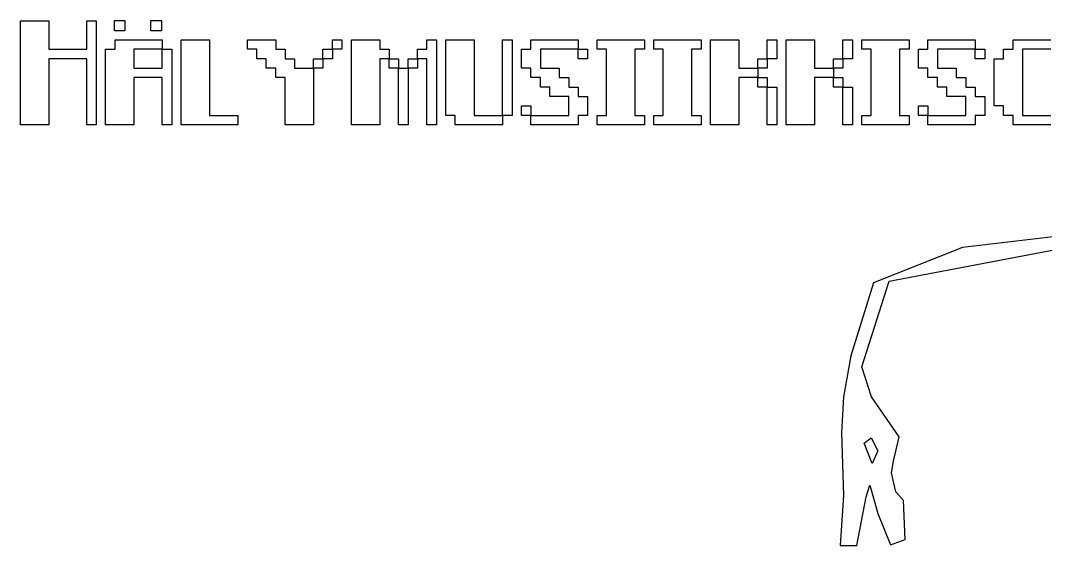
# Model space of a CAD drawing. Extents: x 11 to 122, y 5 to 84.
# Drawn here: x 11.02 to 35.15, y 57.59 to 69.95 of the extents above; entities that cross this region are included whole.
import ezdxf

# ---------------------------------------------------------------- set-up
doc = ezdxf.new("R2010")
doc.units = 0
doc.layers.add('Layer_1', color=7, linetype='CONTINUOUS')

msp = doc.modelspace()

# ---------------------------------------------------------------- linework, layer by layer
at = {"layer": 'Layer_1', "color": 7}
for points in [[(11.022638, 67.488648), (11.022638, 67.711169), (11.022638, 67.933701), (11.022638, 68.156222), (11.022638, 68.378754), (11.022638, 68.601278), (11.022638, 68.823807), (11.022638, 69.046337), (11.022638, 69.268861), (11.022638, 69.491393), (11.022638, 69.713914), (11.022638, 69.936446), (11.245168, 69.936446), (11.467692, 69.936446), (11.690222, 69.936446), (11.690222, 69.713914), (11.690222, 69.491393), (11.690222, 69.268861), (11.912752, 69.268861), (12.135276, 69.268861), (12.357805, 69.268861), (12.580329, 69.268861), (12.580329, 69.491393), (12.580329, 69.713914), (12.580329, 69.936446), (12.802859, 69.936446), (12.802859, 69.713914), (12.802859, 69.491393), (12.802859, 69.268861), (12.802859, 69.046337), (12.802859, 68.823807), (12.802859, 68.601278), (12.802859, 68.378754), (12.802859, 68.156222), (12.802859, 67.933701), (12.802859, 67.711169), (12.802859, 67.488648), (12.580329, 67.488648), (12.580329, 67.711169), (12.580329, 67.933701), (12.580329, 68.156222), (12.580329, 68.378754), (12.580329, 68.601278), (12.580329, 68.823807), (12.580329, 69.046337), (12.357805, 69.046337), (12.135276, 69.046337), (11.912752, 69.046337), (11.690222, 69.046337), (11.690222, 68.823807), (11.690222, 68.601278), (11.690222, 68.378754), (11.690222, 68.156222), (11.690222, 67.933701), (11.690222, 67.711169), (11.690222, 67.488648), (11.467692, 67.488648), (11.245168, 67.488648), (11.022638, 67.488648), (11.022638, 67.488648), (11.022638, 67.488648)], [(13.23659, 69.94671), (13.480671, 69.94671), (13.480671, 69.702629), (13.23659, 69.702629), (13.23659, 69.94671)], [(14.094357, 69.94671), (14.338439, 69.94671), (14.338439, 69.702629), (14.094357, 69.702629), (14.094357, 69.94671)], [(13.025383, 67.488648), (13.025383, 67.711169), (13.025383, 67.933701), (13.025383, 68.156222), (13.025383, 68.378754), (13.025383, 68.601278), (13.025383, 68.823807), (13.025383, 69.046337), (13.025383, 69.268861), (13.247913, 69.268861), (13.247913, 69.491393), (13.470436, 69.491393), (13.692967, 69.491393), (13.915496, 69.491393), (14.13802, 69.491393), (14.36055, 69.491393), (14.36055, 69.268861), (14.13802, 69.268861), (13.915496, 69.268861), (13.692967, 69.268861), (13.692967, 69.046337), (13.692967, 68.823807), (13.915496, 68.823807), (14.13802, 68.823807), (14.36055, 68.823807), (14.36055, 69.046337), (14.36055, 69.268861), (14.583074, 69.268861), (14.583074, 69.046337), (14.583074, 68.823807), (14.583074, 68.601278), (14.583074, 68.378754), (14.583074, 68.156222), (14.583074, 67.933701), (14.583074, 67.711169), (14.583074, 67.488648), (14.36055, 67.488648), (14.36055, 67.711169), (14.36055, 67.933701), (14.36055, 68.156222), (14.36055, 68.378754), (14.36055, 68.601278), (14.13802, 68.601278), (13.915496, 68.601278), (13.692967, 68.601278), (13.692967, 68.378754), (13.692967, 68.156222), (13.692967, 67.933701), (13.692967, 67.711169), (13.692967, 67.488648), (13.470436, 67.488648), (13.247913, 67.488648), (13.025383, 67.488648), (13.025383, 67.488648), (13.025383, 67.488648)], [(14.805604, 67.488648), (14.805604, 67.711169), (14.805604, 67.933701), (14.805604, 68.156222), (14.805604, 68.378754), (14.805604, 68.601278), (14.805604, 68.823807), (14.805604, 69.046337), (14.805604, 69.268861), (14.805604, 69.491393), (15.028128, 69.491393), (15.250658, 69.491393), (15.473181, 69.491393), (15.473181, 69.268861), (15.473181, 69.046337), (15.473181, 68.823807), (15.473181, 68.601278), (15.473181, 68.378754), (15.473181, 68.156222), (15.473181, 67.933701), (15.473181, 67.711169), (15.695711, 67.711169), (15.918235, 67.711169), (16.140765, 67.711169), (16.140765, 67.488648), (15.918235, 67.488648), (15.695711, 67.488648), (15.473181, 67.488648), (15.250658, 67.488648), (15.028128, 67.488648), (14.805604, 67.488648), (14.805604, 67.488648), (14.805604, 67.488648)], [(16.363295, 69.268861), (16.363295, 69.491393), (16.585818, 69.491393), (16.808348, 69.491393), (17.030872, 69.491393), (17.030872, 69.268861), (17.253402, 69.268861), (17.253402, 69.046337), (17.475926, 69.046337), (17.475926, 68.823807), (17.698456, 68.823807), (17.92098, 68.823807), (17.92098, 68.601278), (17.92098, 68.378754), (17.92098, 68.156222), (17.92098, 67.933701), (17.92098, 67.711169), (17.92098, 67.488648), (17.698456, 67.488648), (17.475926, 67.488648), (17.253402, 67.488648), (17.253402, 67.711169), (17.253402, 67.933701), (17.253402, 68.156222), (17.253402, 68.378754), (17.253402, 68.601278), (17.030872, 68.601278), (17.030872, 68.823807), (16.808348, 68.823807), (16.808348, 69.046337), (16.585818, 69.046337), (16.585818, 69.268861), (16.363295, 69.268861), (16.363295, 69.268861), (16.363295, 69.268861)], [(18.14351, 69.046337), (18.14351, 69.268861), (18.366033, 69.268861), (18.366033, 69.046337), (18.14351, 69.046337), (18.14351, 69.046337), (18.14351, 69.046337)], [(18.366033, 69.268861), (18.366033, 69.491393), (18.588563, 69.491393), (18.588563, 69.268861), (18.366033, 69.268861), (18.366033, 69.268861), (18.366033, 69.268861)], [(18.811093, 67.488648), (18.811093, 67.711169), (18.811093, 67.933701), (18.811093, 68.156222), (18.811093, 68.378754), (18.811093, 68.601278), (18.811093, 68.823807), (18.811093, 69.046337), (18.811093, 69.268861), (18.811093, 69.491393), (19.033617, 69.491393), (19.256146, 69.491393), (19.478671, 69.491393), (19.478671, 69.268861), (19.7012, 69.268861), (19.7012, 69.046337), (19.478671, 69.046337), (19.478671, 68.823807), (19.478671, 68.601278), (19.478671, 68.378754), (19.478671, 68.156222), (19.478671, 67.933701), (19.478671, 67.711169), (19.478671, 67.488648), (19.256146, 67.488648), (19.033617, 67.488648), (18.811093, 67.488648), (18.811093, 67.488648), (18.811093, 67.488648)], [(20.368778, 69.046337), (20.368778, 69.268861), (20.591308, 69.268861), (20.591308, 69.491393), (20.813837, 69.491393), (20.813837, 69.268861), (20.813837, 69.046337), (20.813837, 68.823807), (20.813837, 68.601278), (20.813837, 68.378754), (20.813837, 68.156222), (20.813837, 67.933701), (20.813837, 67.711169), (20.813837, 67.488648), (20.591308, 67.488648), (20.591308, 67.711169), (20.591308, 67.933701), (20.591308, 68.156222), (20.591308, 68.378754), (20.591308, 68.601278), (20.591308, 68.823807), (20.591308, 69.046337), (20.368778, 69.046337), (20.368778, 69.046337), (20.368778, 69.046337)], [(21.036362, 67.711169), (21.036362, 67.933701), (21.036362, 68.156222), (21.036362, 68.378754), (21.036362, 68.601278), (21.036362, 68.823807), (21.036362, 69.046337), (21.036362, 69.268861), (21.036362, 69.491393), (21.258891, 69.491393), (21.481415, 69.491393), (21.703945, 69.491393), (21.703945, 69.268861), (21.703945, 69.046337), (21.703945, 68.823807), (21.703945, 68.601278), (21.703945, 68.378754), (21.703945, 68.156222), (21.703945, 67.933701), (21.703945, 67.711169), (21.926469, 67.711169), (22.148999, 67.711169), (22.371523, 67.711169), (22.371523, 67.488648), (22.148999, 67.488648), (21.926469, 67.488648), (21.703945, 67.488648), (21.481415, 67.488648), (21.258891, 67.488648), (21.258891, 67.711169), (21.036362, 67.711169), (21.036362, 67.711169), (21.036362, 67.711169)], [(22.371523, 67.711169), (22.371523, 67.933701), (22.371523, 68.156222), (22.371523, 68.378754), (22.371523, 68.601278), (22.371523, 68.823807), (22.371523, 69.046337), (22.371523, 69.268861), (22.371523, 69.491393), (22.594052, 69.491393), (22.594052, 69.268861), (22.594052, 69.046337), (22.594052, 68.823807), (22.594052, 68.601278), (22.594052, 68.378754), (22.594052, 68.156222), (22.594052, 67.933701), (22.594052, 67.711169), (22.371523, 67.711169), (22.371523, 67.711169), (22.371523, 67.711169)], [(22.816582, 68.823807), (22.816582, 69.046337), (22.816582, 69.268861), (23.039106, 69.268861), (23.039106, 69.491393), (23.261636, 69.491393), (23.48416, 69.491393), (23.70669, 69.491393), (23.929214, 69.491393), (24.151744, 69.491393), (24.151744, 69.268861), (23.929214, 69.268861), (23.70669, 69.268861), (23.48416, 69.268861), (23.261636, 69.268861), (23.261636, 69.046337), (23.261636, 68.823807), (23.48416, 68.823807), (23.70669, 68.823807), (23.70669, 68.601278), (23.929214, 68.601278), (23.929214, 68.378754), (24.151744, 68.378754), (24.151744, 68.156222), (24.374267, 68.156222), (24.374267, 67.933701), (24.374267, 67.711169), (24.151744, 67.711169), (24.151744, 67.488648), (23.929214, 67.488648), (23.70669, 67.488648), (23.48416, 67.488648), (23.261636, 67.488648), (23.039106, 67.488648), (23.039106, 67.711169), (23.261636, 67.711169), (23.48416, 67.711169), (23.70669, 67.711169), (23.929214, 67.711169), (23.929214, 67.933701), (23.929214, 68.156222), (23.70669, 68.156222), (23.48416, 68.156222), (23.48416, 68.378754), (23.261636, 68.378754), (23.261636, 68.601278), (23.039106, 68.601278), (23.039106, 68.823807), (22.816582, 68.823807), (22.816582, 68.823807), (22.816582, 68.823807)], [(24.151744, 69.046337), (24.151744, 69.268861), (24.374267, 69.268861), (24.374267, 69.046337), (24.151744, 69.046337), (24.151744, 69.046337), (24.151744, 69.046337)], [(24.596797, 67.488648), (24.596797, 67.711169), (24.819327, 67.711169), (24.819327, 67.933701), (24.819327, 68.156222), (24.819327, 68.378754), (24.819327, 68.601278), (24.819327, 68.823807), (24.819327, 69.046337), (24.819327, 69.268861), (24.596797, 69.268861), (24.596797, 69.491393), (24.819327, 69.491393), (25.041851, 69.491393), (25.264381, 69.491393), (25.486904, 69.491393), (25.709434, 69.491393), (25.709434, 69.268861), (25.486904, 69.268861), (25.486904, 69.046337), (25.486904, 68.823807), (25.486904, 68.601278), (25.486904, 68.378754), (25.486904, 68.156222), (25.486904, 67.933701), (25.486904, 67.711169), (25.709434, 67.711169), (25.709434, 67.488648), (25.486904, 67.488648), (25.264381, 67.488648), (25.041851, 67.488648), (24.819327, 67.488648), (24.596797, 67.488648), (24.596797, 67.488648), (24.596797, 67.488648)], [(25.931958, 67.488648), (25.931958, 67.711169), (26.154488, 67.711169), (26.154488, 67.933701), (26.154488, 68.156222), (26.154488, 68.378754), (26.154488, 68.601278), (26.154488, 68.823807), (26.154488, 69.046337), (26.154488, 69.268861), (25.931958, 69.268861), (25.931958, 69.491393), (26.154488, 69.491393), (26.377012, 69.491393), (26.599542, 69.491393), (26.822066, 69.491393), (27.044596, 69.491393), (27.044596, 69.268861), (26.822066, 69.268861), (26.822066, 69.046337), (26.822066, 68.823807), (26.822066, 68.601278), (26.822066, 68.378754), (26.822066, 68.156222), (26.822066, 67.933701), (26.822066, 67.711169), (27.044596, 67.711169), (27.044596, 67.488648), (26.822066, 67.488648), (26.599542, 67.488648), (26.377012, 67.488648), (26.154488, 67.488648), (25.931958, 67.488648), (25.931958, 67.488648), (25.931958, 67.488648)], [(27.267119, 67.488648), (27.267119, 67.711169), (27.267119, 67.933701), (27.267119, 68.156222), (27.267119, 68.378754), (27.267119, 68.601278), (27.267119, 68.823807), (27.267119, 69.046337), (27.267119, 69.268861), (27.267119, 69.491393), (27.48965, 69.491393), (27.712178, 69.491393), (27.934704, 69.491393), (27.934704, 69.268861), (27.934704, 69.046337), (27.934704, 68.823807), (28.157232, 68.823807), (28.379759, 68.823807), (28.379759, 68.601278), (28.157232, 68.601278), (27.934704, 68.601278), (27.934704, 68.378754), (27.934704, 68.156222), (27.934704, 67.933701), (27.934704, 67.711169), (27.934704, 67.488648), (27.712178, 67.488648), (27.48965, 67.488648), (27.267119, 67.488648), (27.267119, 67.488648), (27.267119, 67.488648)], [(28.602285, 69.046337), (28.602285, 69.268861), (28.602285, 69.491393), (28.824809, 69.491393), (28.824809, 69.268861), (28.824809, 69.046337), (28.602285, 69.046337), (28.602285, 69.046337), (28.602285, 69.046337)], [(29.047341, 67.488648), (29.047341, 67.711169), (29.047341, 67.933701), (29.047341, 68.156222), (29.047341, 68.378754), (29.047341, 68.601278), (29.047341, 68.823807), (29.047341, 69.046337), (29.047341, 69.268861), (29.047341, 69.491393), (29.269862, 69.491393), (29.492394, 69.491393), (29.714924, 69.491393), (29.714924, 69.268861), (29.714924, 69.046337), (29.714924, 68.823807), (29.93745, 68.823807), (30.159977, 68.823807), (30.159977, 68.601278), (29.93745, 68.601278), (29.714924, 68.601278), (29.714924, 68.378754), (29.714924, 68.156222), (29.714924, 67.933701), (29.714924, 67.711169), (29.714924, 67.488648), (29.492394, 67.488648), (29.269862, 67.488648), (29.047341, 67.488648), (29.047341, 67.488648), (29.047341, 67.488648)], [(30.382504, 69.046337), (30.382504, 69.268861), (30.382504, 69.491393), (30.605033, 69.491393), (30.605033, 69.268861), (30.605033, 69.046337), (30.382504, 69.046337), (30.382504, 69.046337), (30.382504, 69.046337)], [(30.827554, 67.488648), (30.827554, 67.711169), (31.050086, 67.711169), (31.050086, 67.933701), (31.050086, 68.156222), (31.050086, 68.378754), (31.050086, 68.601278), (31.050086, 68.823807), (31.050086, 69.046337), (31.050086, 69.268861), (30.827554, 69.268861), (30.827554, 69.491393), (31.050086, 69.491393), (31.272604, 69.491393), (31.495136, 69.491393), (31.717669, 69.491393), (31.940192, 69.491393), (31.940192, 69.268861), (31.717669, 69.268861), (31.717669, 69.046337), (31.717669, 68.823807), (31.717669, 68.601278), (31.717669, 68.378754), (31.717669, 68.156222), (31.717669, 67.933701), (31.717669, 67.711169), (31.940192, 67.711169), (31.940192, 67.488648), (31.717669, 67.488648), (31.495136, 67.488648), (31.272604, 67.488648), (31.050086, 67.488648), (30.827554, 67.488648), (30.827554, 67.488648), (30.827554, 67.488648)], [(32.162719, 68.823807), (32.162719, 69.046337), (32.162719, 69.268861), (32.385248, 69.268861), (32.385248, 69.491393), (32.607775, 69.491393), (32.830299, 69.491393), (33.052828, 69.491393), (33.275352, 69.491393), (33.497881, 69.491393), (33.497881, 69.268861), (33.275352, 69.268861), (33.052828, 69.268861), (32.830299, 69.268861), (32.607775, 69.268861), (32.607775, 69.046337), (32.607775, 68.823807), (32.830299, 68.823807), (33.052828, 68.823807), (33.052828, 68.601278), (33.275352, 68.601278), (33.275352, 68.378754), (33.497881, 68.378754), (33.497881, 68.156222), (33.720408, 68.156222), (33.720408, 67.933701), (33.720408, 67.711169), (33.497881, 67.711169), (33.497881, 67.488648), (33.275352, 67.488648), (33.052828, 67.488648), (32.830299, 67.488648), (32.607775, 67.488648), (32.385248, 67.488648), (32.385248, 67.711169), (32.607775, 67.711169), (32.830299, 67.711169), (33.052828, 67.711169), (33.275352, 67.711169), (33.275352, 67.933701), (33.275352, 68.156222), (33.052828, 68.156222), (32.830299, 68.156222), (32.830299, 68.378754), (32.607775, 68.378754), (32.607775, 68.601278), (32.385248, 68.601278), (32.385248, 68.823807), (32.162719, 68.823807), (32.162719, 68.823807), (32.162719, 68.823807)], [(33.497881, 69.046337), (33.497881, 69.268861), (33.720408, 69.268861), (33.720408, 69.046337), (33.497881, 69.046337), (33.497881, 69.046337), (33.497881, 69.046337)], [(17.92098, 68.823807), (17.92098, 69.046337), (18.14351, 69.046337), (18.14351, 68.823807), (17.92098, 68.823807), (17.92098, 68.823807), (17.92098, 68.823807)], [(19.7012, 68.823807), (19.7012, 69.046337), (19.923724, 69.046337), (19.923724, 68.823807), (19.7012, 68.823807), (19.7012, 68.823807), (19.7012, 68.823807)], [(20.146254, 68.823807), (20.146254, 69.046337), (20.368778, 69.046337), (20.368778, 68.823807), (20.146254, 68.823807), (20.146254, 68.823807), (20.146254, 68.823807)], [(28.379759, 68.823807), (28.379759, 69.046337), (28.602285, 69.046337), (28.602285, 68.823807), (28.379759, 68.823807), (28.379759, 68.823807), (28.379759, 68.823807)], [(30.159977, 68.823807), (30.159977, 69.046337), (30.382504, 69.046337), (30.382504, 68.823807), (30.159977, 68.823807), (30.159977, 68.823807), (30.159977, 68.823807)], [(19.923724, 67.488648), (19.923724, 67.711169), (19.923724, 67.933701), (19.923724, 68.156222), (19.923724, 68.378754), (19.923724, 68.601278), (19.923724, 68.823807), (20.146254, 68.823807), (20.146254, 68.601278), (20.146254, 68.378754), (20.146254, 68.156222), (20.146254, 67.933701), (20.146254, 67.711169), (20.146254, 67.488648), (19.923724, 67.488648), (19.923724, 67.488648), (19.923724, 67.488648)], [(28.379759, 68.378754), (28.379759, 68.601278), (28.602285, 68.601278), (28.602285, 68.378754), (28.379759, 68.378754), (28.379759, 68.378754), (28.379759, 68.378754)], [(30.159977, 68.378754), (30.159977, 68.601278), (30.382504, 68.601278), (30.382504, 68.378754), (30.159977, 68.378754), (30.159977, 68.378754), (30.159977, 68.378754)], [(28.602285, 67.488648), (28.602285, 67.711169), (28.602285, 67.933701), (28.602285, 68.156222), (28.602285, 68.378754), (28.824809, 68.378754), (28.824809, 68.156222), (28.824809, 67.933701), (28.824809, 67.711169), (28.824809, 67.488648), (28.602285, 67.488648), (28.602285, 67.488648), (28.602285, 67.488648)], [(30.382504, 67.488648), (30.382504, 67.711169), (30.382504, 67.933701), (30.382504, 68.156222), (30.382504, 68.378754), (30.605033, 68.378754), (30.605033, 68.156222), (30.605033, 67.933701), (30.605033, 67.711169), (30.605033, 67.488648), (30.382504, 67.488648), (30.382504, 67.488648), (30.382504, 67.488648)], [(22.816582, 67.711169), (22.816582, 67.933701), (23.039106, 67.933701), (23.039106, 67.711169), (22.816582, 67.711169), (22.816582, 67.711169), (22.816582, 67.711169)], [(32.162719, 67.711169), (32.162719, 67.933701), (32.385248, 67.933701), (32.385248, 67.711169), (32.162719, 67.711169), (32.162719, 67.711169), (32.162719, 67.711169)]]:
    msp.add_lwpolyline(points, close=True, dxfattribs=at)
for points in [[(35.2781, 67.488648), (35.055573, 67.488648), (34.833044, 67.488648), (34.61052, 67.488648), (34.38799, 67.488648), (34.38799, 67.711169), (34.165464, 67.711169), (34.165464, 67.933701), (33.94294, 67.933701), (33.94294, 67.933701), (33.94294, 67.933701), (33.94294, 67.933701), (33.94294, 68.156222), (33.94294, 68.378754), (33.94294, 68.601278), (33.94294, 68.823807), (33.94294, 69.046337), (34.165464, 69.046337), (34.165464, 69.268861), (34.38799, 69.268861), (34.38799, 69.491393), (34.61052, 69.491393), (34.833044, 69.491393), (35.055573, 69.491393), (35.2781, 69.491393)], [(35.2781, 69.268861), (35.055573, 69.268861), (34.833044, 69.268861), (34.61052, 69.268861), (34.61052, 69.046337), (34.61052, 68.823807), (34.61052, 68.601278), (34.61052, 68.378754), (34.61052, 68.156222), (34.61052, 67.933701), (34.61052, 67.711169), (34.833044, 67.711169), (35.055573, 67.711169), (35.2781, 67.711169)]]:
    msp.add_lwpolyline(points, dxfattribs=at)
at = {"layer": 'Layer_1', "color": 2}
msp.add_lwpolyline([(37.064958, 65.055365), (33.195122, 64.599014), (31.102314, 63.772382), (30.573128, 62.050872), (30.399956, 61.085195), (30.350556, 60.240735), (30.396902, 58.762681), (30.320505, 57.58615), (30.712684, 57.58615), (30.927108, 58.732125), (31.015218, 59.006137), (31.204179, 58.343511), (31.504168, 57.6055), (31.848981, 57.724682), (31.807726, 58.641972), (31.632519, 58.852831), (31.524541, 59.293397), (31.573436, 59.571999), (31.708409, 60.14804), (31.058513, 61.085195), (30.825753, 61.794171), (31.46852, 63.81313), (36.182811, 64.704444)], dxfattribs=at)
msp.add_lwpolyline([(31.050842, 60.119518), (31.204146, 59.818511), (31.07427, 59.516477), (30.885311, 59.993715), (31.050842, 60.119518)], close=True, dxfattribs=at)

doc.saveas('drawing.dxf')
